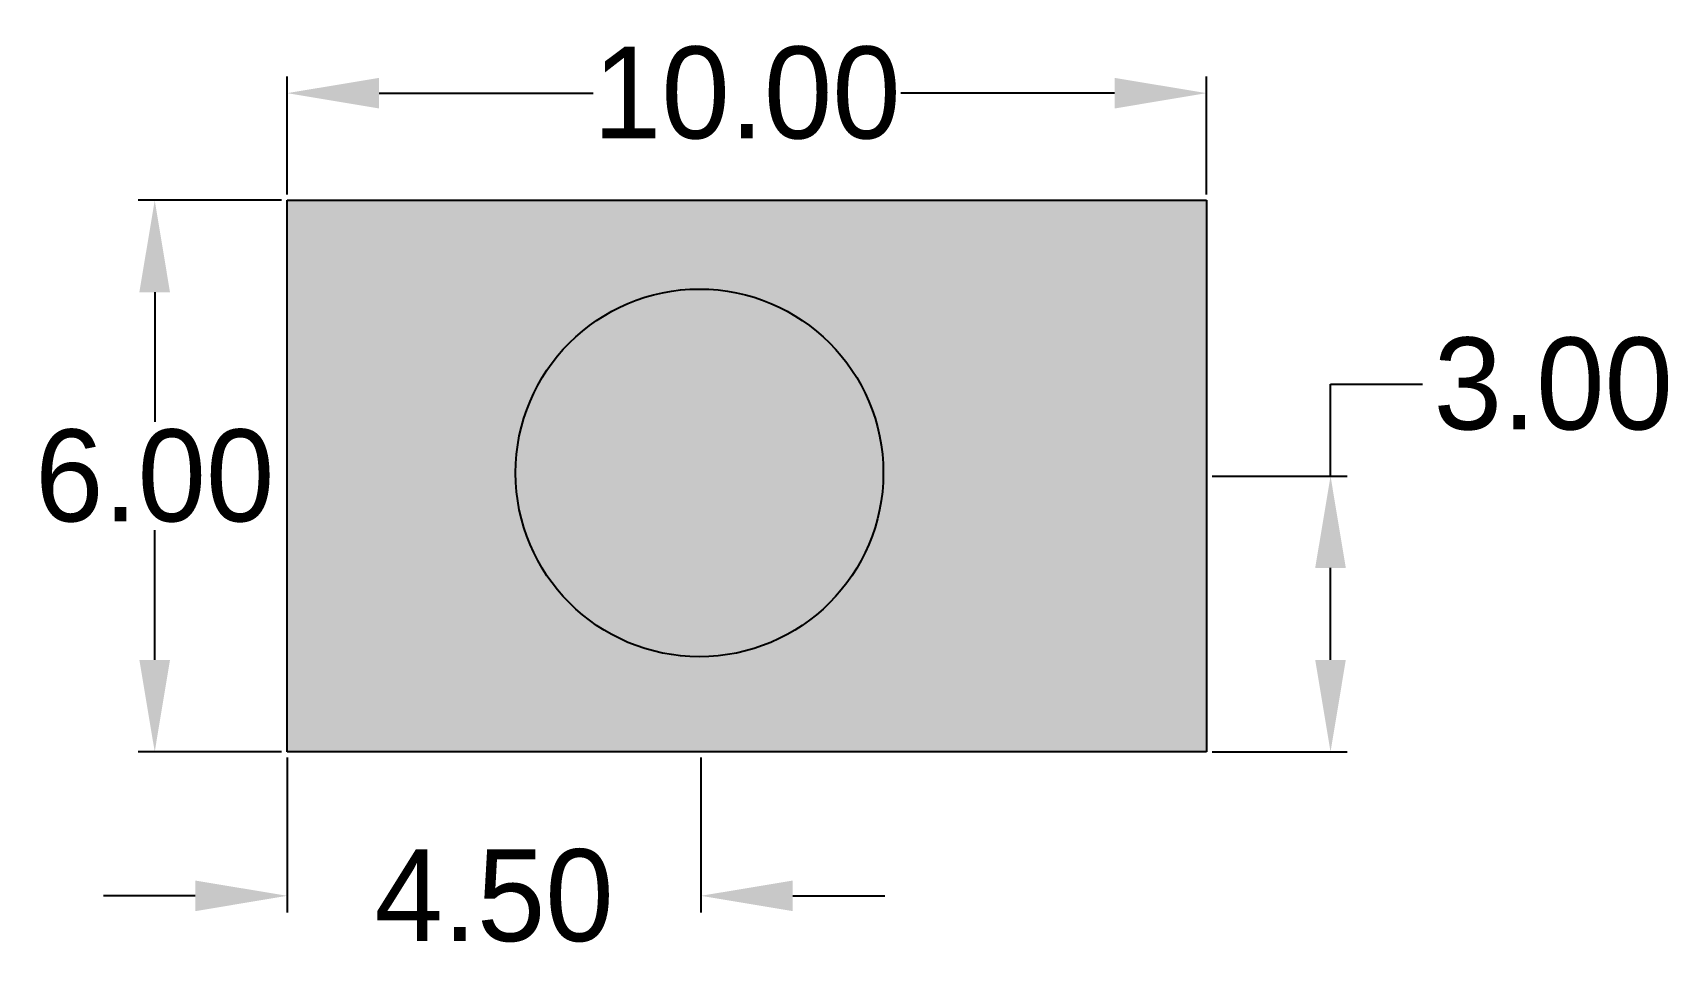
# Model space of a CAD drawing. Header units: metres. Extents: x 60.7 to 78.5, y 66.7 to 76.8.
import ezdxf

# ---------------------------------------------------------------- set-up
doc = ezdxf.new("R2010")
doc.units = ezdxf.units.M
doc.header["$MEASUREMENT"] = 0
doc.dimstyles.get("Standard").update_dxf_attribs({"dimtxt": 1, "dimasz": 1, "dimexe": 0.18, "dimexo": 0.0625, "dimgap": 0.09, "dimtad": 0, "dimtih": 1, "dimtoh": 1, "dimzin": 0, "dimdsep": 46, "dimtxsty": 'Standard', "dimcen": 0.09, "dimadec": 0, "dimazin": 0, "dimtfac": 1, "dimtofl": 0, "dimtmove": 0, "dimatfit": 3, "dimfxl": 1, "dimtolj": 1, "dimtzin": 0, "dimarcsym": 0})

# ---------------------------------------------------------------- blocks, each defined once
blk = doc.blocks.new('*D8')
at = {"color": 0, "lineweight": -2, "transparency": 16777216}
for p, q in [((63.442, 75.021), (63.442, 76.303)), ((73.442, 75.021), (73.442, 76.303)), ((64.442, 76.123), (66.769, 76.123)), ((72.442, 76.123), (70.116, 76.123))]:
    blk.add_line(p, q, dxfattribs=at)
at = {"color": 0, "transparency": 16777216}
for points in [[(64.442, 76.289), (64.442, 75.956), (63.442, 76.123)], [(72.442, 76.289), (72.442, 75.956), (73.442, 76.123)]]:
    blk.add_solid(points, dxfattribs=at)
at = {"layer": 'Defpoints', "color": 0, "transparency": 16777216}
for p in [(73.442, 76.123), (63.442, 74.958), (73.442, 74.958)]:
    blk.add_point(p, dxfattribs=at)
at = {"color": 0, "transparency": 16777216, "insert": (68.442, 76.123), "char_height": 1, "attachment_point": 5}
blk.add_mtext('\\A1;10.00', dxfattribs=at)
blk = doc.blocks.new('*D9')
at = {"color": 0, "lineweight": -2, "transparency": 16777216}
for p, q in [((63.38, 74.958), (61.821, 74.958)), ((62.001, 73.958), (62.001, 72.548)), ((62.001, 69.958), (62.001, 71.368)), ((63.38, 68.958), (61.821, 68.958))]:
    blk.add_line(p, q, dxfattribs=at)
at = {"color": 0, "transparency": 16777216}
for points in [[(61.834, 73.958), (62.167, 73.958), (62.001, 74.958)], [(61.834, 69.958), (62.167, 69.958), (62.001, 68.958)]]:
    blk.add_solid(points, dxfattribs=at)
at = {"layer": 'Defpoints', "color": 0, "transparency": 16777216}
for p in [(62.001, 74.958), (63.442, 74.958), (63.442, 68.958)]:
    blk.add_point(p, dxfattribs=at)
at = {"color": 0, "transparency": 16777216, "insert": (62.001, 71.958), "char_height": 1, "attachment_point": 5}
blk.add_mtext('\\A1;6.00', dxfattribs=at)
blk = doc.blocks.new('*D10')
at = {"color": 0, "lineweight": -2, "transparency": 16777216}
for p, q in [((74.791, 71.958), (74.791, 72.958)), ((74.791, 72.958), (75.791, 72.958)), ((73.505, 71.958), (74.971, 71.958)), ((74.791, 69.958), (74.791, 70.958)), ((73.505, 68.958), (74.971, 68.958))]:
    blk.add_line(p, q, dxfattribs=at)
at = {"color": 0, "transparency": 16777216}
for points in [[(74.624, 70.958), (74.957, 70.958), (74.791, 71.958)], [(74.624, 69.958), (74.957, 69.958), (74.791, 68.958)]]:
    blk.add_solid(points, dxfattribs=at)
at = {"layer": 'Defpoints', "color": 0, "transparency": 16777216}
for p in [(73.442, 71.958), (74.791, 71.958), (73.442, 68.958)]:
    blk.add_point(p, dxfattribs=at)
at = {"color": 0, "transparency": 16777216, "insert": (77.214, 72.958), "char_height": 1, "attachment_point": 5}
blk.add_mtext('\\A1;3.00', dxfattribs=at)
blk = doc.blocks.new('*D11')
at = {"color": 0, "lineweight": -2, "transparency": 16777216}
for p, q in [((63.442, 68.896), (63.442, 67.212)), ((67.942, 68.896), (67.942, 67.212)), ((62.442, 67.392), (61.442, 67.392)), ((68.942, 67.392), (69.942, 67.392))]:
    blk.add_line(p, q, dxfattribs=at)
at = {"color": 0, "transparency": 16777216}
for points in [[(62.442, 67.558), (62.442, 67.225), (63.442, 67.392)], [(68.942, 67.558), (68.942, 67.225), (67.942, 67.392)]]:
    blk.add_solid(points, dxfattribs=at)
at = {"layer": 'Defpoints', "color": 0, "transparency": 16777216}
for p in [(63.442, 68.958), (67.942, 68.958), (67.942, 67.392)]:
    blk.add_point(p, dxfattribs=at)
at = {"color": 0, "transparency": 16777216, "insert": (65.692, 67.392), "char_height": 1, "attachment_point": 5}
blk.add_mtext('\\A1;4.50', dxfattribs=at)

msp = doc.modelspace()

# ---------------------------------------------------------------- hatches: boundary and pattern name
h = msp.add_hatch(color=256)
h.set_gradient(color1=(19, 103, 52), color2=(19, 103, 52), tint=1)
h.paths.add_polyline_path([(63.442, 74.958), (63.442, 68.958), (73.442, 68.958), (73.442, 74.958)])
h.paths.add_polyline_path([(69.926, 71.992, -1), (65.926, 71.992, -1)], flags=16)
h = msp.add_hatch(color=256)
h.set_gradient(color1=(153, 27, 30), color2=(153, 27, 30), tint=1)
h.paths.add_polyline_path([(65.926, 71.992, 1), (69.926, 71.992, 1)])

# ---------------------------------------------------------------- linework, layer by layer
for p, q in [((63.442, 74.958), (73.442, 74.958)), ((63.442, 68.958), (63.442, 74.958)), ((73.442, 74.958), (73.442, 68.958)), ((73.442, 68.958), (63.442, 68.958))]:
    msp.add_line(p, q)
msp.add_circle((67.926, 71.992), 2)

# ---------------------------------------------------------------- dimensions: what is measured, and where the dimension line sits
for base, p1, p2, picture, middle in [((73.442, 76.123), (63.442, 74.958), (73.442, 74.958), '*D8', (68.442, 76.123)), ((67.942, 67.392), (63.442, 68.958), (67.942, 68.958), '*D11', (65.692, 67.392))]:
    dim = msp.add_linear_dim(base=base, p1=p1, p2=p2, dimstyle='Standard')
    dim.commit()
    dim.dimension.update_dxf_attribs({"geometry": picture, "text_midpoint": middle})
for base, p1, p2, picture, middle in [((62.001, 74.958), (63.442, 68.958), (63.442, 74.958), '*D9', (62.001, 71.958)), ((74.791, 71.958), (73.442, 68.958), (73.442, 71.958), '*D10', (77.214, 72.958))]:
    dim = msp.add_linear_dim(base=base, p1=p1, p2=p2, angle=90, dimstyle='Standard')
    dim.commit()
    dim.dimension.update_dxf_attribs({"geometry": picture, "text_midpoint": middle})

doc.saveas('drawing.dxf')
